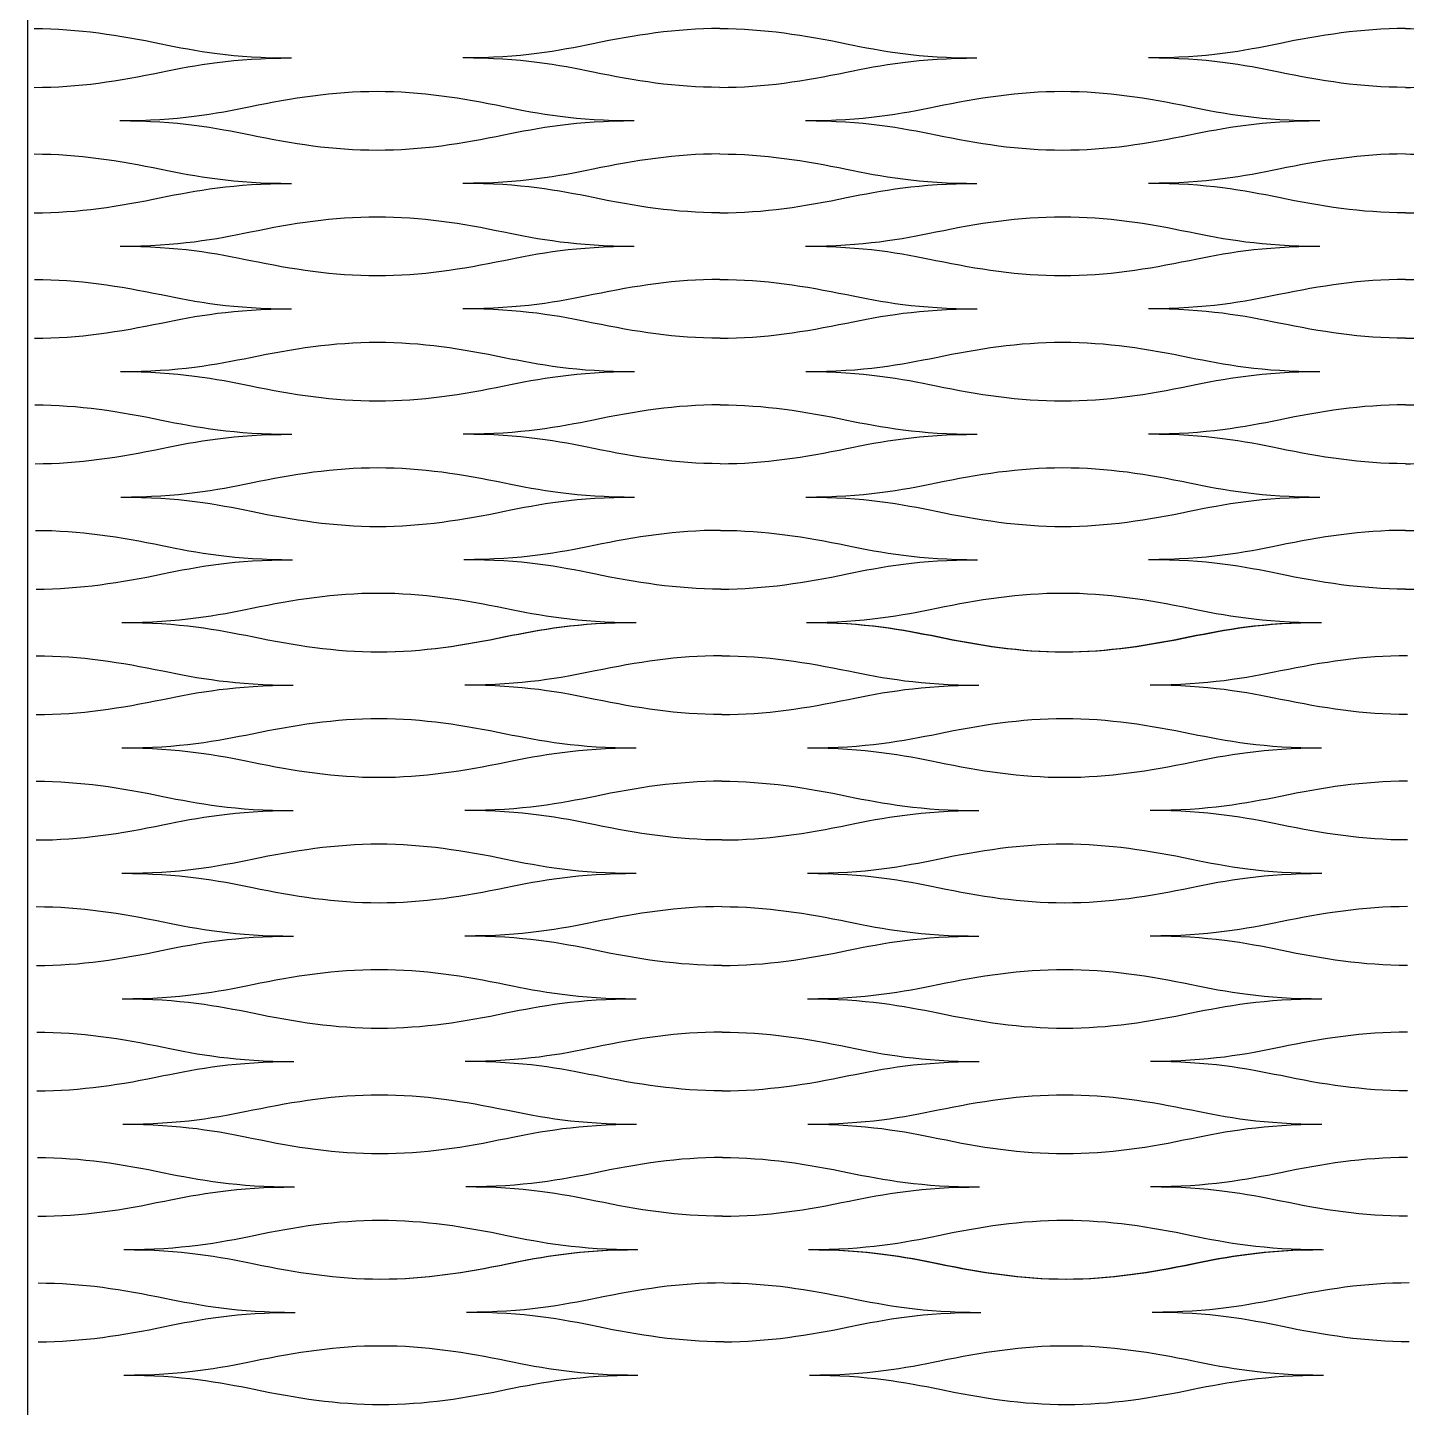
# Model space of a CAD drawing. Header units: millimetres. Extents: x 1 to 583, y -486 to -2.
# Drawn here: x 319.84 to 340.61, y -69.07 to -48.29 of the extents above; entities that cross this region are included whole.
import ezdxf

# ---------------------------------------------------------------- set-up
doc = ezdxf.new("R2010")
doc.units = ezdxf.units.MM
doc.header["$MEASUREMENT"] = 0
doc.layers.add('DEFAULT', color=7, linetype='Continuous')
doc.layers.add('dibujo', color=10, linetype='Continuous')

msp = doc.modelspace()

# ---------------------------------------------------------------- linework, layer by layer
at = {"layer": 'DEFAULT'}
for points, knots in [([(319.937, -48.303), (320.603, -48.303), (321.217, -48.402), (321.847, -48.532), (322.362, -48.638), (322.939, -48.746), (323.811, -48.746)], [0, 0, 0, 0, 1, 1, 1, 2, 2, 2, 2]), ([(330.267, -48.303), (329.601, -48.303), (328.986, -48.402), (328.357, -48.532), (327.842, -48.638), (327.265, -48.746), (326.393, -48.746)], [0, 0, 0, 0, 1, 1, 1, 2, 2, 2, 2]), ([(330.267, -48.303), (330.932, -48.303), (331.547, -48.402), (332.176, -48.532), (332.691, -48.638), (333.269, -48.746), (334.14, -48.746)], [0, 0, 0, 0, 1, 1, 1, 2, 2, 2, 2]), ([(340.596, -48.303), (339.93, -48.303), (339.316, -48.402), (338.686, -48.532), (338.172, -48.638), (337.594, -48.746), (336.723, -48.746)], [0, 0, 0, 0, 1, 1, 1, 2, 2, 2, 2]), ([(340.596, -48.303), (341, -48.303), (341.403, -48.332), (341.78, -48.392), (342.533, -48.51), (343.178, -48.746), (344.47, -48.746)], [0, 0, 0, 0, 1, 1, 1, 2, 2, 2, 2]), ([(319.937, -49.189), (320.603, -49.189), (321.218, -49.09), (321.847, -48.96), (322.362, -48.853), (322.939, -48.746), (323.811, -48.746)], [0, 0, 0, 0, 1, 1, 1, 2, 2, 2, 2]), ([(330.267, -49.189), (329.601, -49.189), (328.986, -49.09), (328.357, -48.96), (327.842, -48.853), (327.265, -48.746), (326.393, -48.746)], [0, 0, 0, 0, 1, 1, 1, 2, 2, 2, 2]), ([(330.267, -49.189), (330.932, -49.189), (331.547, -49.09), (332.176, -48.96), (332.691, -48.853), (333.269, -48.746), (334.14, -48.746)], [0, 0, 0, 0, 1, 1, 1, 2, 2, 2, 2]), ([(340.596, -49.189), (339.93, -49.189), (339.316, -49.09), (338.686, -48.96), (338.172, -48.853), (337.594, -48.746), (336.723, -48.746)], [0, 0, 0, 0, 1, 1, 1, 2, 2, 2, 2]), ([(340.596, -49.189), (341, -49.189), (341.403, -49.159), (341.78, -49.1), (342.533, -48.982), (343.178, -48.746), (344.47, -48.746)], [0, 0, 0, 0, 1, 1, 1, 2, 2, 2, 2]), ([(321.228, -49.69), (322.1, -49.69), (322.678, -49.583), (323.193, -49.477), (323.822, -49.347), (324.436, -49.248), (325.102, -49.248), (325.768, -49.248), (326.382, -49.347), (327.012, -49.477), (327.526, -49.583), (328.104, -49.69), (328.976, -49.69)], [0, 0, 0, 0, 1, 1, 1, 2, 2, 2, 3, 3, 3, 4, 4, 4, 4]), ([(331.558, -49.69), (332.43, -49.69), (333.007, -49.583), (333.522, -49.477), (334.151, -49.347), (334.766, -49.248), (335.431, -49.248), (336.097, -49.248), (336.712, -49.347), (337.341, -49.477), (337.856, -49.583), (338.433, -49.69), (339.305, -49.69)], [0, 0, 0, 0, 1, 1, 1, 2, 2, 2, 3, 3, 3, 4, 4, 4, 4]), ([(321.228, -49.69), (322.1, -49.69), (322.678, -49.798), (323.193, -49.904), (323.822, -50.034), (324.436, -50.133), (325.102, -50.133), (325.768, -50.133), (326.382, -50.034), (327.012, -49.904), (327.527, -49.798), (328.104, -49.69), (328.976, -49.69)], [0, 0, 0, 0, 1, 1, 1, 2, 2, 2, 3, 3, 3, 4, 4, 4, 4]), ([(331.558, -49.69), (332.43, -49.69), (333.007, -49.798), (333.522, -49.904), (334.151, -50.034), (334.766, -50.133), (335.431, -50.133), (336.097, -50.133), (336.712, -50.034), (337.341, -49.904), (337.856, -49.798), (338.433, -49.69), (339.305, -49.69)], [0, 0, 0, 0, 1, 1, 1, 2, 2, 2, 3, 3, 3, 4, 4, 4, 4]), ([(319.938, -50.192), (320.603, -50.192), (321.218, -50.291), (321.847, -50.421), (322.362, -50.528), (322.94, -50.635), (323.811, -50.635)], [0, 0, 0, 0, 1, 1, 1, 2, 2, 2, 2]), ([(330.267, -50.192), (329.601, -50.192), (328.987, -50.291), (328.358, -50.421), (327.843, -50.528), (327.265, -50.635), (326.394, -50.635)], [0, 0, 0, 0, 1, 1, 1, 2, 2, 2, 2]), ([(330.267, -50.192), (330.933, -50.192), (331.547, -50.291), (332.176, -50.421), (332.691, -50.528), (333.269, -50.635), (334.14, -50.635)], [0, 0, 0, 0, 1, 1, 1, 2, 2, 2, 2]), ([(340.596, -50.192), (339.93, -50.192), (339.316, -50.291), (338.687, -50.421), (338.172, -50.528), (337.594, -50.635), (336.723, -50.635)], [0, 0, 0, 0, 1, 1, 1, 2, 2, 2, 2]), ([(340.596, -50.192), (341, -50.192), (341.403, -50.222), (341.78, -50.281), (342.533, -50.399), (343.178, -50.635), (344.47, -50.635)], [0, 0, 0, 0, 1, 1, 1, 2, 2, 2, 2]), ([(319.938, -51.078), (320.604, -51.078), (321.219, -50.979), (321.848, -50.849), (322.363, -50.743), (322.94, -50.635), (323.811, -50.635)], [0, 0, 0, 0, 1, 1, 1, 2, 2, 2, 2]), ([(330.267, -51.078), (329.602, -51.078), (328.987, -50.979), (328.358, -50.849), (327.843, -50.743), (327.265, -50.635), (326.394, -50.635)], [0, 0, 0, 0, 1, 1, 1, 2, 2, 2, 2]), ([(330.267, -51.078), (330.933, -51.078), (331.547, -50.979), (332.177, -50.849), (332.691, -50.743), (333.269, -50.635), (334.14, -50.635)], [0, 0, 0, 0, 1, 1, 1, 2, 2, 2, 2]), ([(340.596, -51.078), (339.93, -51.078), (339.316, -50.979), (338.687, -50.849), (338.172, -50.743), (337.594, -50.635), (336.723, -50.635)], [0, 0, 0, 0, 1, 1, 1, 2, 2, 2, 2]), ([(340.596, -51.078), (341, -51.078), (341.403, -51.048), (341.78, -50.989), (342.533, -50.871), (343.178, -50.635), (344.47, -50.635)], [0, 0, 0, 0, 1, 1, 1, 2, 2, 2, 2]), ([(321.23, -51.58), (322.101, -51.58), (322.679, -51.472), (323.194, -51.366), (323.823, -51.236), (324.437, -51.137), (325.103, -51.137), (325.768, -51.137), (326.383, -51.236), (327.012, -51.366), (327.527, -51.472), (328.105, -51.58), (328.976, -51.58)], [0, 0, 0, 0, 1, 1, 1, 2, 2, 2, 3, 3, 3, 4, 4, 4, 4]), ([(331.558, -51.58), (332.43, -51.58), (333.007, -51.472), (333.522, -51.366), (334.151, -51.236), (334.766, -51.137), (335.432, -51.137), (336.097, -51.137), (336.712, -51.236), (337.341, -51.366), (337.856, -51.472), (338.433, -51.58), (339.305, -51.58)], [0, 0, 0, 0, 1, 1, 1, 2, 2, 2, 3, 3, 3, 4, 4, 4, 4]), ([(321.23, -51.58), (322.101, -51.58), (322.679, -51.688), (323.194, -51.794), (323.823, -51.924), (324.438, -52.023), (325.104, -52.023), (325.769, -52.023), (326.384, -51.924), (327.013, -51.794), (327.527, -51.688), (328.105, -51.58), (328.976, -51.58)], [0, 0, 0, 0, 1, 1, 1, 2, 2, 2, 3, 3, 3, 4, 4, 4, 4]), ([(331.558, -51.58), (332.43, -51.58), (333.007, -51.688), (333.522, -51.794), (334.152, -51.924), (334.766, -52.023), (335.432, -52.023), (336.097, -52.023), (336.712, -51.924), (337.341, -51.794), (337.856, -51.688), (338.433, -51.58), (339.305, -51.58)], [0, 0, 0, 0, 1, 1, 1, 2, 2, 2, 3, 3, 3, 4, 4, 4, 4]), ([(319.94, -52.082), (320.605, -52.082), (321.22, -52.181), (321.85, -52.311), (322.365, -52.417), (322.942, -52.525), (323.814, -52.525)], [0, 0, 0, 0, 1, 1, 1, 2, 2, 2, 2]), ([(330.268, -52.082), (329.602, -52.082), (328.988, -52.181), (328.359, -52.311), (327.844, -52.417), (327.267, -52.525), (326.395, -52.525)], [0, 0, 0, 0, 1, 1, 1, 2, 2, 2, 2]), ([(330.268, -52.082), (330.933, -52.082), (331.548, -52.181), (332.178, -52.311), (332.692, -52.417), (333.27, -52.525), (334.141, -52.525)], [0, 0, 0, 0, 1, 1, 1, 2, 2, 2, 2]), ([(340.596, -52.082), (339.93, -52.082), (339.316, -52.181), (338.687, -52.311), (338.172, -52.417), (337.595, -52.525), (336.723, -52.525)], [0, 0, 0, 0, 1, 1, 1, 2, 2, 2, 2]), ([(340.596, -52.082), (340.999, -52.082), (341.403, -52.111), (341.78, -52.17), (342.533, -52.288), (343.178, -52.525), (344.469, -52.525)], [0, 0, 0, 0, 1, 1, 1, 2, 2, 2, 2]), ([(319.942, -52.967), (320.607, -52.967), (321.221, -52.868), (321.85, -52.738), (322.365, -52.632), (322.942, -52.525), (323.814, -52.525)], [0, 0, 0, 0, 1, 1, 1, 2, 2, 2, 2]), ([(330.269, -52.967), (329.603, -52.967), (328.989, -52.868), (328.359, -52.738), (327.844, -52.632), (327.267, -52.525), (326.395, -52.525)], [0, 0, 0, 0, 1, 1, 1, 2, 2, 2, 2]), ([(330.269, -52.967), (330.934, -52.967), (331.549, -52.868), (332.178, -52.738), (332.693, -52.632), (333.27, -52.525), (334.141, -52.525)], [0, 0, 0, 0, 1, 1, 1, 2, 2, 2, 2]), ([(340.596, -52.967), (339.93, -52.967), (339.316, -52.868), (338.687, -52.738), (338.172, -52.632), (337.595, -52.525), (336.723, -52.525)], [0, 0, 0, 0, 1, 1, 1, 2, 2, 2, 2]), ([(340.596, -52.967), (340.999, -52.967), (341.403, -52.938), (341.78, -52.879), (342.533, -52.761), (343.178, -52.525), (344.469, -52.525)], [0, 0, 0, 0, 1, 1, 1, 2, 2, 2, 2]), ([(321.234, -53.469), (322.105, -53.469), (322.682, -53.362), (323.197, -53.255), (323.825, -53.126), (324.44, -53.027), (325.105, -53.027), (325.771, -53.027), (326.385, -53.126), (327.015, -53.255), (327.53, -53.362), (328.107, -53.469), (328.979, -53.469)], [0, 0, 0, 0, 1, 1, 1, 2, 2, 2, 3, 3, 3, 4, 4, 4, 4]), ([(331.56, -53.469), (332.432, -53.469), (333.009, -53.362), (333.524, -53.255), (334.152, -53.126), (334.767, -53.027), (335.432, -53.027), (336.098, -53.027), (336.712, -53.126), (337.342, -53.255), (337.857, -53.362), (338.434, -53.469), (339.305, -53.469)], [0, 0, 0, 0, 1, 1, 1, 2, 2, 2, 3, 3, 3, 4, 4, 4, 4]), ([(321.234, -53.469), (322.105, -53.469), (322.683, -53.577), (323.198, -53.683), (323.827, -53.813), (324.442, -53.912), (325.107, -53.912), (325.773, -53.912), (326.387, -53.813), (327.016, -53.683), (327.53, -53.577), (328.107, -53.469), (328.979, -53.469)], [0, 0, 0, 0, 1, 1, 1, 2, 2, 2, 3, 3, 3, 4, 4, 4, 4]), ([(331.56, -53.469), (332.432, -53.469), (333.009, -53.577), (333.524, -53.683), (334.153, -53.813), (334.768, -53.912), (335.433, -53.912), (336.099, -53.912), (336.713, -53.813), (337.342, -53.683), (337.857, -53.577), (338.434, -53.469), (339.305, -53.469)], [0, 0, 0, 0, 1, 1, 1, 2, 2, 2, 3, 3, 3, 4, 4, 4, 4]), ([(319.945, -53.971), (320.61, -53.971), (321.225, -54.07), (321.855, -54.2), (322.37, -54.306), (322.948, -54.414), (323.819, -54.414)], [0, 0, 0, 0, 1, 1, 1, 2, 2, 2, 2]), ([(330.271, -53.971), (329.605, -53.971), (328.991, -54.07), (328.362, -54.2), (327.848, -54.306), (327.271, -54.414), (326.4, -54.414)], [0, 0, 0, 0, 1, 1, 1, 2, 2, 2, 2]), ([(330.271, -53.971), (330.936, -53.971), (331.551, -54.07), (332.18, -54.2), (332.695, -54.306), (333.272, -54.414), (334.143, -54.414)], [0, 0, 0, 0, 1, 1, 1, 2, 2, 2, 2]), ([(340.596, -53.971), (339.931, -53.971), (339.316, -54.07), (338.687, -54.2), (338.173, -54.306), (337.596, -54.414), (336.724, -54.414)], [0, 0, 0, 0, 1, 1, 1, 2, 2, 2, 2]), ([(340.596, -53.971), (340.999, -53.971), (341.403, -54.001), (341.779, -54.06), (342.532, -54.178), (343.178, -54.414), (344.469, -54.414)], [0, 0, 0, 0, 1, 1, 1, 2, 2, 2, 2]), ([(319.949, -54.857), (320.614, -54.857), (321.228, -54.758), (321.857, -54.628), (322.371, -54.522), (322.948, -54.414), (323.819, -54.414)], [0, 0, 0, 0, 1, 1, 1, 2, 2, 2, 2]), ([(330.273, -54.857), (329.607, -54.857), (328.993, -54.758), (328.363, -54.628), (327.849, -54.522), (327.271, -54.414), (326.4, -54.414)], [0, 0, 0, 0, 1, 1, 1, 2, 2, 2, 2]), ([(330.273, -54.857), (330.938, -54.857), (331.552, -54.758), (332.181, -54.628), (332.695, -54.522), (333.272, -54.414), (334.143, -54.414)], [0, 0, 0, 0, 1, 1, 1, 2, 2, 2, 2]), ([(340.596, -54.857), (339.931, -54.857), (339.316, -54.758), (338.688, -54.628), (338.173, -54.522), (337.596, -54.414), (336.724, -54.414)], [0, 0, 0, 0, 1, 1, 1, 2, 2, 2, 2]), ([(340.596, -54.857), (340.999, -54.857), (341.403, -54.827), (341.779, -54.768), (342.532, -54.65), (343.178, -54.414), (344.469, -54.414)], [0, 0, 0, 0, 1, 1, 1, 2, 2, 2, 2]), ([(321.242, -55.359), (322.113, -55.359), (322.689, -55.251), (323.203, -55.145), (323.832, -55.015), (324.446, -54.916), (325.111, -54.916), (325.776, -54.916), (326.391, -55.015), (327.02, -55.145), (327.535, -55.251), (328.112, -55.359), (328.983, -55.359)], [0, 0, 0, 0, 1, 1, 1, 2, 2, 2, 3, 3, 3, 4, 4, 4, 4]), ([(331.564, -55.359), (332.435, -55.359), (333.012, -55.251), (333.526, -55.145), (334.155, -55.015), (334.769, -54.916), (335.434, -54.916), (336.1, -54.916), (336.714, -55.015), (337.343, -55.145), (337.858, -55.251), (338.435, -55.359), (339.306, -55.359)], [0, 0, 0, 0, 1, 1, 1, 2, 2, 2, 3, 3, 3, 4, 4, 4, 4]), ([(321.242, -55.359), (322.113, -55.359), (322.691, -55.466), (323.206, -55.573), (323.836, -55.702), (324.45, -55.802), (325.115, -55.802), (325.78, -55.802), (326.394, -55.702), (327.022, -55.573), (327.536, -55.466), (328.112, -55.359), (328.983, -55.359)], [0, 0, 0, 0, 1, 1, 1, 2, 2, 2, 3, 3, 3, 4, 4, 4, 4]), ([(331.564, -55.359), (332.435, -55.359), (333.012, -55.466), (333.527, -55.573), (334.156, -55.702), (334.771, -55.802), (335.436, -55.802), (336.101, -55.802), (336.715, -55.702), (337.344, -55.573), (337.858, -55.466), (338.435, -55.359), (339.306, -55.359)], [0, 0, 0, 0, 1, 1, 1, 2, 2, 2, 3, 3, 3, 4, 4, 4, 4]), ([(319.956, -55.861), (320.621, -55.861), (321.236, -55.96), (321.865, -56.09), (322.381, -56.196), (322.958, -56.303), (323.829, -56.303)], [0, 0, 0, 0, 1, 1, 1, 2, 2, 2, 2]), ([(330.276, -55.861), (329.611, -55.861), (328.997, -55.96), (328.369, -56.09), (327.855, -56.196), (327.279, -56.303), (326.408, -56.303)], [0, 0, 0, 0, 1, 1, 1, 2, 2, 2, 2]), ([(330.276, -55.861), (330.941, -55.861), (331.555, -55.96), (332.185, -56.09), (332.699, -56.196), (333.277, -56.303), (334.147, -56.303)], [0, 0, 0, 0, 1, 1, 1, 2, 2, 2, 2]), ([(340.596, -55.861), (339.931, -55.861), (339.317, -55.96), (338.688, -56.09), (338.174, -56.196), (337.597, -56.303), (336.727, -56.303)], [0, 0, 0, 0, 1, 1, 1, 2, 2, 2, 2]), ([(340.596, -55.861), (340.999, -55.861), (341.403, -55.89), (341.779, -55.949), (342.531, -56.067), (343.177, -56.303), (344.467, -56.303)], [0, 0, 0, 0, 1, 1, 1, 2, 2, 2, 2]), ([(319.964, -56.746), (320.628, -56.746), (321.241, -56.647), (321.869, -56.517), (322.382, -56.411), (322.958, -56.303), (323.829, -56.303)], [0, 0, 0, 0, 1, 1, 1, 2, 2, 2, 2]), ([(330.28, -56.746), (329.615, -56.746), (329.001, -56.647), (328.371, -56.517), (327.857, -56.411), (327.279, -56.303), (326.408, -56.303)], [0, 0, 0, 0, 1, 1, 1, 2, 2, 2, 2]), ([(330.28, -56.746), (330.945, -56.746), (331.558, -56.647), (332.186, -56.517), (332.7, -56.411), (333.277, -56.303), (334.147, -56.303)], [0, 0, 0, 0, 1, 1, 1, 2, 2, 2, 2]), ([(340.596, -56.746), (339.931, -56.746), (339.317, -56.647), (338.689, -56.517), (338.174, -56.411), (337.597, -56.303), (336.727, -56.303)], [0, 0, 0, 0, 1, 1, 1, 2, 2, 2, 2]), ([(340.596, -56.746), (340.999, -56.746), (341.403, -56.717), (341.779, -56.658), (342.531, -56.54), (343.177, -56.303), (344.467, -56.303)], [0, 0, 0, 0, 1, 1, 1, 2, 2, 2, 2]), ([(321.257, -57.248), (322.127, -57.248), (322.703, -57.14), (323.217, -57.034), (323.844, -56.904), (324.457, -56.805), (325.122, -56.805), (325.787, -56.805), (326.401, -56.904), (327.03, -57.034), (327.545, -57.14), (328.122, -57.248), (328.993, -57.248)], [0, 0, 0, 0, 1, 1, 1, 2, 2, 2, 3, 3, 3, 4, 4, 4, 4]), ([(331.571, -57.248), (332.442, -57.248), (333.018, -57.14), (333.532, -57.034), (334.16, -56.904), (334.773, -56.805), (335.438, -56.805), (336.103, -56.805), (336.717, -56.904), (337.345, -57.034), (337.86, -57.14), (338.436, -57.248), (339.307, -57.248)], [0, 0, 0, 0, 1, 1, 1, 2, 2, 2, 3, 3, 3, 4, 4, 4, 4]), ([(321.257, -57.248), (322.127, -57.248), (322.706, -57.356), (323.221, -57.462), (323.851, -57.592), (324.465, -57.691), (325.13, -57.691), (325.794, -57.691), (326.407, -57.592), (327.034, -57.462), (327.547, -57.356), (328.122, -57.248), (328.993, -57.248)], [0, 0, 0, 0, 1, 1, 1, 2, 2, 2, 3, 3, 3, 4, 4, 4, 4]), ([(321.257, -57.248), (322.129, -57.248), (322.706, -57.356), (323.221, -57.462), (323.85, -57.592), (324.465, -57.691), (325.13, -57.691), (325.796, -57.691), (326.411, -57.592), (327.04, -57.462), (327.555, -57.356), (328.133, -57.248), (329.004, -57.248)], [0, 0, 0, 0, 1, 1, 1, 2, 2, 2, 3, 3, 3, 4, 4, 4, 4]), ([(331.571, -57.248), (332.442, -57.248), (333.019, -57.356), (333.533, -57.462), (334.162, -57.592), (334.776, -57.691), (335.44, -57.691), (336.105, -57.691), (336.718, -57.592), (337.346, -57.462), (337.86, -57.356), (338.436, -57.248), (339.307, -57.248)], [0, 0, 0, 0, 1, 1, 1, 2, 2, 2, 3, 3, 3, 4, 4, 4, 4]), ([(331.586, -57.248), (332.458, -57.248), (333.036, -57.356), (333.55, -57.462), (334.18, -57.592), (334.794, -57.691), (335.46, -57.691), (336.126, -57.691), (336.74, -57.592), (337.37, -57.462), (337.884, -57.356), (338.462, -57.248), (339.333, -57.248)], [0, 0, 0, 0, 1, 1, 1, 2, 2, 2, 3, 3, 3, 4, 4, 4, 4]), ([(319.966, -57.75), (320.632, -57.75), (321.246, -57.849), (321.875, -57.979), (322.39, -58.085), (322.968, -58.193), (323.839, -58.193)], [0, 0, 0, 0, 1, 1, 1, 2, 2, 2, 2]), ([(330.295, -57.75), (329.629, -57.75), (329.015, -57.849), (328.386, -57.979), (327.871, -58.085), (327.293, -58.193), (326.422, -58.193)], [0, 0, 0, 0, 1, 1, 1, 2, 2, 2, 2]), ([(330.295, -57.75), (330.961, -57.75), (331.576, -57.849), (332.205, -57.979), (332.72, -58.085), (333.297, -58.193), (334.169, -58.193)], [0, 0, 0, 0, 1, 1, 1, 2, 2, 2, 2]), ([(340.625, -57.75), (339.959, -57.75), (339.344, -57.849), (338.715, -57.979), (338.2, -58.085), (337.623, -58.193), (336.751, -58.193)], [0, 0, 0, 0, 1, 1, 1, 2, 2, 2, 2]), ([(319.966, -58.636), (320.632, -58.636), (321.246, -58.537), (321.875, -58.407), (322.39, -58.301), (322.968, -58.193), (323.839, -58.193)], [0, 0, 0, 0, 1, 1, 1, 2, 2, 2, 2]), ([(330.295, -58.636), (329.629, -58.636), (329.015, -58.537), (328.386, -58.407), (327.871, -58.301), (327.293, -58.193), (326.422, -58.193)], [0, 0, 0, 0, 1, 1, 1, 2, 2, 2, 2]), ([(330.295, -58.636), (330.961, -58.636), (331.576, -58.537), (332.205, -58.407), (332.72, -58.301), (333.297, -58.193), (334.169, -58.193)], [0, 0, 0, 0, 1, 1, 1, 2, 2, 2, 2]), ([(340.625, -58.636), (339.959, -58.636), (339.344, -58.537), (338.715, -58.407), (338.2, -58.301), (337.623, -58.193), (336.751, -58.193)], [0, 0, 0, 0, 1, 1, 1, 2, 2, 2, 2]), ([(321.257, -59.138), (322.129, -59.138), (322.706, -59.03), (323.221, -58.924), (323.85, -58.794), (324.465, -58.695), (325.131, -58.695), (325.796, -58.695), (326.411, -58.794), (327.04, -58.924), (327.555, -59.03), (328.133, -59.138), (329.004, -59.138)], [0, 0, 0, 0, 1, 1, 1, 2, 2, 2, 3, 3, 3, 4, 4, 4, 4]), ([(331.587, -59.138), (332.458, -59.138), (333.036, -59.03), (333.55, -58.924), (334.18, -58.794), (334.794, -58.695), (335.46, -58.695), (336.126, -58.695), (336.74, -58.794), (337.37, -58.924), (337.885, -59.03), (338.462, -59.138), (339.333, -59.138)], [0, 0, 0, 0, 1, 1, 1, 2, 2, 2, 3, 3, 3, 4, 4, 4, 4]), ([(321.257, -59.138), (322.129, -59.138), (322.706, -59.245), (323.221, -59.352), (323.85, -59.481), (324.465, -59.581), (325.131, -59.581), (325.796, -59.581), (326.411, -59.481), (327.04, -59.352), (327.555, -59.245), (328.133, -59.138), (329.004, -59.138)], [0, 0, 0, 0, 1, 1, 1, 2, 2, 2, 3, 3, 3, 4, 4, 4, 4]), ([(331.587, -59.138), (332.458, -59.138), (333.036, -59.245), (333.551, -59.352), (334.18, -59.481), (334.794, -59.581), (335.46, -59.581), (336.126, -59.581), (336.74, -59.481), (337.37, -59.352), (337.885, -59.245), (338.462, -59.138), (339.333, -59.138)], [0, 0, 0, 0, 1, 1, 1, 2, 2, 2, 3, 3, 3, 4, 4, 4, 4]), ([(319.966, -59.64), (320.632, -59.64), (321.247, -59.739), (321.876, -59.868), (322.391, -59.975), (322.968, -60.082), (323.84, -60.082)], [0, 0, 0, 0, 1, 1, 1, 2, 2, 2, 2]), ([(330.295, -59.64), (329.63, -59.64), (329.015, -59.739), (328.386, -59.868), (327.871, -59.975), (327.294, -60.082), (326.422, -60.082)], [0, 0, 0, 0, 1, 1, 1, 2, 2, 2, 2]), ([(330.295, -59.64), (330.961, -59.64), (331.576, -59.739), (332.205, -59.868), (332.72, -59.975), (333.297, -60.082), (334.169, -60.082)], [0, 0, 0, 0, 1, 1, 1, 2, 2, 2, 2]), ([(340.625, -59.64), (339.959, -59.64), (339.344, -59.739), (338.715, -59.868), (338.2, -59.975), (337.623, -60.082), (336.751, -60.082)], [0, 0, 0, 0, 1, 1, 1, 2, 2, 2, 2]), ([(319.967, -60.525), (320.633, -60.525), (321.247, -60.426), (321.876, -60.296), (322.391, -60.19), (322.968, -60.082), (323.84, -60.082)], [0, 0, 0, 0, 1, 1, 1, 2, 2, 2, 2]), ([(330.296, -60.525), (329.63, -60.525), (329.015, -60.426), (328.386, -60.296), (327.871, -60.19), (327.294, -60.082), (326.422, -60.082)], [0, 0, 0, 0, 1, 1, 1, 2, 2, 2, 2]), ([(330.296, -60.525), (330.962, -60.525), (331.576, -60.426), (332.205, -60.296), (332.72, -60.19), (333.297, -60.082), (334.169, -60.082)], [0, 0, 0, 0, 1, 1, 1, 2, 2, 2, 2]), ([(340.625, -60.525), (339.959, -60.525), (339.344, -60.426), (338.715, -60.296), (338.2, -60.19), (337.623, -60.082), (336.751, -60.082)], [0, 0, 0, 0, 1, 1, 1, 2, 2, 2, 2]), ([(321.258, -61.027), (322.13, -61.027), (322.707, -60.919), (323.222, -60.813), (323.851, -60.683), (324.466, -60.584), (325.131, -60.584), (325.797, -60.584), (326.412, -60.683), (327.041, -60.813), (327.556, -60.919), (328.133, -61.027), (329.005, -61.027)], [0, 0, 0, 0, 1, 1, 1, 2, 2, 2, 3, 3, 3, 4, 4, 4, 4]), ([(331.587, -61.027), (332.459, -61.027), (333.036, -60.919), (333.551, -60.813), (334.18, -60.683), (334.794, -60.584), (335.46, -60.584), (336.126, -60.584), (336.74, -60.683), (337.37, -60.813), (337.885, -60.919), (338.462, -61.027), (339.334, -61.027)], [0, 0, 0, 0, 1, 1, 1, 2, 2, 2, 3, 3, 3, 4, 4, 4, 4]), ([(321.258, -61.027), (322.13, -61.027), (322.708, -61.135), (323.223, -61.241), (323.852, -61.371), (324.467, -61.47), (325.132, -61.47), (325.798, -61.47), (326.412, -61.371), (327.041, -61.241), (327.556, -61.135), (328.133, -61.027), (329.005, -61.027)], [0, 0, 0, 0, 1, 1, 1, 2, 2, 2, 3, 3, 3, 4, 4, 4, 4]), ([(331.587, -61.027), (332.459, -61.027), (333.036, -61.135), (333.551, -61.241), (334.18, -61.371), (334.795, -61.47), (335.46, -61.47), (336.126, -61.47), (336.741, -61.371), (337.37, -61.241), (337.885, -61.135), (338.462, -61.027), (339.334, -61.027)], [0, 0, 0, 0, 1, 1, 1, 2, 2, 2, 3, 3, 3, 4, 4, 4, 4]), ([(319.968, -61.529), (320.634, -61.529), (321.249, -61.628), (321.878, -61.758), (322.393, -61.864), (322.971, -61.972), (323.842, -61.972)], [0, 0, 0, 0, 1, 1, 1, 2, 2, 2, 2]), ([(330.297, -61.529), (329.631, -61.529), (329.017, -61.628), (328.388, -61.758), (327.873, -61.864), (327.296, -61.972), (326.424, -61.972)], [0, 0, 0, 0, 1, 1, 1, 2, 2, 2, 2]), ([(330.297, -61.529), (330.962, -61.529), (331.577, -61.628), (332.206, -61.758), (332.721, -61.864), (333.298, -61.972), (334.17, -61.972)], [0, 0, 0, 0, 1, 1, 1, 2, 2, 2, 2]), ([(340.625, -61.529), (339.959, -61.529), (339.345, -61.628), (338.715, -61.758), (338.2, -61.864), (337.623, -61.972), (336.752, -61.972)], [0, 0, 0, 0, 1, 1, 1, 2, 2, 2, 2]), ([(319.97, -62.415), (320.636, -62.415), (321.25, -62.316), (321.879, -62.186), (322.394, -62.079), (322.971, -61.972), (323.842, -61.972)], [0, 0, 0, 0, 1, 1, 1, 2, 2, 2, 2]), ([(330.297, -62.415), (329.632, -62.415), (329.017, -62.316), (328.388, -62.186), (327.873, -62.079), (327.296, -61.972), (326.424, -61.972)], [0, 0, 0, 0, 1, 1, 1, 2, 2, 2, 2]), ([(330.297, -62.415), (330.963, -62.415), (331.577, -62.316), (332.206, -62.186), (332.721, -62.079), (333.298, -61.972), (334.17, -61.972)], [0, 0, 0, 0, 1, 1, 1, 2, 2, 2, 2]), ([(340.625, -62.415), (339.959, -62.415), (339.345, -62.316), (338.715, -62.186), (338.201, -62.079), (337.623, -61.972), (336.752, -61.972)], [0, 0, 0, 0, 1, 1, 1, 2, 2, 2, 2]), ([(321.262, -62.916), (322.133, -62.916), (322.711, -62.809), (323.225, -62.703), (323.854, -62.573), (324.468, -62.474), (325.134, -62.474), (325.799, -62.474), (326.414, -62.573), (327.043, -62.703), (327.558, -62.809), (328.136, -62.916), (329.007, -62.916)], [0, 0, 0, 0, 1, 1, 1, 2, 2, 2, 3, 3, 3, 4, 4, 4, 4]), ([(331.589, -62.916), (332.46, -62.916), (333.037, -62.809), (333.552, -62.703), (334.181, -62.573), (334.795, -62.474), (335.461, -62.474), (336.127, -62.474), (336.741, -62.573), (337.37, -62.703), (337.885, -62.809), (338.463, -62.916), (339.334, -62.916)], [0, 0, 0, 0, 1, 1, 1, 2, 2, 2, 3, 3, 3, 4, 4, 4, 4]), ([(321.262, -62.916), (322.133, -62.916), (322.711, -63.024), (323.227, -63.13), (323.856, -63.26), (324.471, -63.359), (325.136, -63.359), (325.802, -63.359), (326.416, -63.26), (327.044, -63.13), (327.559, -63.024), (328.136, -62.916), (329.007, -62.916)], [0, 0, 0, 0, 1, 1, 1, 2, 2, 2, 3, 3, 3, 4, 4, 4, 4]), ([(331.589, -62.916), (332.46, -62.916), (333.038, -63.024), (333.553, -63.13), (334.182, -63.26), (334.796, -63.359), (335.462, -63.359), (336.127, -63.359), (336.741, -63.26), (337.371, -63.13), (337.885, -63.024), (338.463, -62.916), (339.334, -62.916)], [0, 0, 0, 0, 1, 1, 1, 2, 2, 2, 3, 3, 3, 4, 4, 4, 4]), ([(319.974, -63.418), (320.639, -63.418), (321.254, -63.517), (321.883, -63.647), (322.399, -63.754), (322.976, -63.861), (323.847, -63.861)], [0, 0, 0, 0, 1, 1, 1, 2, 2, 2, 2]), ([(330.299, -63.418), (329.634, -63.418), (329.02, -63.517), (328.391, -63.647), (327.877, -63.754), (327.3, -63.861), (326.429, -63.861)], [0, 0, 0, 0, 1, 1, 1, 2, 2, 2, 2]), ([(330.299, -63.418), (330.965, -63.418), (331.579, -63.517), (332.208, -63.647), (332.723, -63.754), (333.301, -63.861), (334.172, -63.861)], [0, 0, 0, 0, 1, 1, 1, 2, 2, 2, 2]), ([(340.625, -63.418), (339.959, -63.418), (339.345, -63.517), (338.716, -63.647), (338.201, -63.754), (337.624, -63.861), (336.753, -63.861)], [0, 0, 0, 0, 1, 1, 1, 2, 2, 2, 2]), ([(319.978, -64.304), (320.643, -64.304), (321.257, -64.205), (321.885, -64.075), (322.399, -63.969), (322.976, -63.861), (323.847, -63.861)], [0, 0, 0, 0, 1, 1, 1, 2, 2, 2, 2]), ([(330.301, -64.304), (329.636, -64.304), (329.021, -64.205), (328.392, -64.075), (327.877, -63.969), (327.3, -63.861), (326.429, -63.861)], [0, 0, 0, 0, 1, 1, 1, 2, 2, 2, 2]), ([(330.301, -64.304), (330.966, -64.304), (331.581, -64.205), (332.209, -64.075), (332.724, -63.969), (333.301, -63.861), (334.172, -63.861)], [0, 0, 0, 0, 1, 1, 1, 2, 2, 2, 2]), ([(340.625, -64.304), (339.959, -64.304), (339.345, -64.205), (338.716, -64.075), (338.201, -63.969), (337.624, -63.861), (336.753, -63.861)], [0, 0, 0, 0, 1, 1, 1, 2, 2, 2, 2]), ([(321.27, -64.806), (322.141, -64.806), (322.718, -64.698), (323.232, -64.592), (323.86, -64.462), (324.474, -64.363), (325.139, -64.363), (325.805, -64.363), (326.419, -64.462), (327.049, -64.592), (327.564, -64.698), (328.141, -64.806), (329.012, -64.806)], [0, 0, 0, 0, 1, 1, 1, 2, 2, 2, 3, 3, 3, 4, 4, 4, 4]), ([(331.593, -64.806), (332.464, -64.806), (333.04, -64.698), (333.555, -64.592), (334.184, -64.462), (334.798, -64.363), (335.463, -64.363), (336.128, -64.363), (336.743, -64.462), (337.372, -64.592), (337.886, -64.698), (338.463, -64.806), (339.334, -64.806)], [0, 0, 0, 0, 1, 1, 1, 2, 2, 2, 3, 3, 3, 4, 4, 4, 4]), ([(321.27, -64.806), (322.141, -64.806), (322.719, -64.914), (323.235, -65.02), (323.864, -65.15), (324.479, -65.249), (325.144, -65.249), (325.809, -65.249), (326.423, -65.15), (327.051, -65.02), (327.565, -64.914), (328.141, -64.806), (329.012, -64.806)], [0, 0, 0, 0, 1, 1, 1, 2, 2, 2, 3, 3, 3, 4, 4, 4, 4]), ([(331.593, -64.806), (332.464, -64.806), (333.041, -64.914), (333.556, -65.02), (334.185, -65.15), (334.799, -65.249), (335.464, -65.249), (336.129, -65.249), (336.743, -65.15), (337.372, -65.02), (337.886, -64.914), (338.463, -64.806), (339.334, -64.806)], [0, 0, 0, 0, 1, 1, 1, 2, 2, 2, 3, 3, 3, 4, 4, 4, 4]), ([(319.984, -65.308), (320.65, -65.308), (321.265, -65.407), (321.894, -65.537), (322.409, -65.643), (322.987, -65.751), (323.858, -65.751)], [0, 0, 0, 0, 1, 1, 1, 2, 2, 2, 2]), ([(330.305, -65.308), (329.639, -65.308), (329.026, -65.407), (328.398, -65.537), (327.884, -65.643), (327.308, -65.751), (326.437, -65.751)], [0, 0, 0, 0, 1, 1, 1, 2, 2, 2, 2]), ([(330.305, -65.308), (330.97, -65.308), (331.584, -65.407), (332.213, -65.537), (332.728, -65.643), (333.305, -65.751), (334.176, -65.751)], [0, 0, 0, 0, 1, 1, 1, 2, 2, 2, 2]), ([(340.625, -65.308), (339.959, -65.308), (339.345, -65.407), (338.717, -65.537), (338.203, -65.643), (337.626, -65.751), (336.755, -65.751)], [0, 0, 0, 0, 1, 1, 1, 2, 2, 2, 2]), ([(319.992, -66.193), (320.657, -66.193), (321.27, -66.094), (321.897, -65.964), (322.411, -65.858), (322.987, -65.751), (323.858, -65.751)], [0, 0, 0, 0, 1, 1, 1, 2, 2, 2, 2]), ([(330.308, -66.193), (329.644, -66.193), (329.029, -66.094), (328.4, -65.964), (327.885, -65.858), (327.308, -65.751), (326.437, -65.751)], [0, 0, 0, 0, 1, 1, 1, 2, 2, 2, 2]), ([(330.308, -66.193), (330.973, -66.193), (331.587, -66.094), (332.215, -65.964), (332.729, -65.858), (333.305, -65.751), (334.176, -65.751)], [0, 0, 0, 0, 1, 1, 1, 2, 2, 2, 2]), ([(340.625, -66.193), (339.96, -66.193), (339.346, -66.094), (338.717, -65.964), (338.203, -65.858), (337.626, -65.751), (336.755, -65.751)], [0, 0, 0, 0, 1, 1, 1, 2, 2, 2, 2]), ([(321.286, -66.695), (322.156, -66.695), (322.732, -66.588), (323.245, -66.481), (323.873, -66.352), (324.486, -66.252), (325.15, -66.252), (325.815, -66.252), (326.43, -66.352), (327.059, -66.481), (327.574, -66.588), (328.151, -66.695), (329.021, -66.695)], [0, 0, 0, 0, 1, 1, 1, 2, 2, 2, 3, 3, 3, 4, 4, 4, 4]), ([(331.6, -66.695), (332.47, -66.695), (333.046, -66.588), (333.56, -66.481), (334.188, -66.352), (334.802, -66.252), (335.466, -66.252), (336.132, -66.252), (336.746, -66.352), (337.374, -66.481), (337.888, -66.588), (338.465, -66.695), (339.335, -66.695)], [0, 0, 0, 0, 1, 1, 1, 2, 2, 2, 3, 3, 3, 4, 4, 4, 4]), ([(321.286, -66.695), (322.156, -66.695), (322.734, -66.803), (323.25, -66.909), (323.879, -67.039), (324.494, -67.138), (325.158, -67.138), (325.823, -67.138), (326.435, -67.039), (327.062, -66.909), (327.575, -66.803), (328.151, -66.695), (329.021, -66.695)], [0, 0, 0, 0, 1, 1, 1, 2, 2, 2, 3, 3, 3, 4, 4, 4, 4]), ([(321.286, -66.695), (322.157, -66.695), (322.735, -66.803), (323.25, -66.909), (323.879, -67.039), (324.493, -67.138), (325.159, -67.138), (325.825, -67.138), (326.439, -67.039), (327.069, -66.909), (327.584, -66.803), (328.161, -66.695), (329.033, -66.695)], [0, 0, 0, 0, 1, 1, 1, 2, 2, 2, 3, 3, 3, 4, 4, 4, 4]), ([(331.6, -66.695), (332.47, -66.695), (333.047, -66.803), (333.562, -66.909), (334.191, -67.039), (334.805, -67.138), (335.469, -67.138), (336.134, -67.138), (336.747, -67.039), (337.375, -66.909), (337.889, -66.803), (338.465, -66.695), (339.335, -66.695)], [0, 0, 0, 0, 1, 1, 1, 2, 2, 2, 3, 3, 3, 4, 4, 4, 4]), ([(331.615, -66.695), (332.487, -66.695), (333.064, -66.803), (333.579, -66.909), (334.208, -67.039), (334.823, -67.138), (335.488, -67.138), (336.154, -67.138), (336.769, -67.039), (337.398, -66.909), (337.913, -66.803), (338.49, -66.695), (339.362, -66.695)], [0, 0, 0, 0, 1, 1, 1, 2, 2, 2, 3, 3, 3, 4, 4, 4, 4]), ([(319.994, -67.197), (320.66, -67.197), (321.275, -67.296), (321.904, -67.426), (322.419, -67.532), (322.996, -67.64), (323.868, -67.64)], [0, 0, 0, 0, 1, 1, 1, 2, 2, 2, 2]), ([(330.324, -67.197), (329.658, -67.197), (329.044, -67.296), (328.414, -67.426), (327.899, -67.532), (327.322, -67.64), (326.45, -67.64)], [0, 0, 0, 0, 1, 1, 1, 2, 2, 2, 2]), ([(330.324, -67.197), (330.99, -67.197), (331.604, -67.296), (332.233, -67.426), (332.748, -67.532), (333.326, -67.64), (334.197, -67.64)], [0, 0, 0, 0, 1, 1, 1, 2, 2, 2, 2]), ([(340.653, -67.197), (339.988, -67.197), (339.373, -67.296), (338.744, -67.426), (338.229, -67.532), (337.651, -67.64), (336.78, -67.64)], [0, 0, 0, 0, 1, 1, 1, 2, 2, 2, 2]), ([(319.995, -68.083), (320.66, -68.083), (321.275, -67.984), (321.904, -67.854), (322.419, -67.748), (322.996, -67.64), (323.868, -67.64)], [0, 0, 0, 0, 1, 1, 1, 2, 2, 2, 2]), ([(330.324, -68.083), (329.658, -68.083), (329.044, -67.984), (328.414, -67.854), (327.899, -67.748), (327.322, -67.64), (326.45, -67.64)], [0, 0, 0, 0, 1, 1, 1, 2, 2, 2, 2]), ([(330.324, -68.083), (330.99, -68.083), (331.604, -67.984), (332.234, -67.854), (332.748, -67.748), (333.326, -67.64), (334.197, -67.64)], [0, 0, 0, 0, 1, 1, 1, 2, 2, 2, 2]), ([(340.653, -68.083), (339.988, -68.083), (339.373, -67.984), (338.744, -67.854), (338.229, -67.748), (337.651, -67.64), (336.78, -67.64)], [0, 0, 0, 0, 1, 1, 1, 2, 2, 2, 2]), ([(321.286, -68.585), (322.157, -68.585), (322.735, -68.477), (323.25, -68.371), (323.879, -68.241), (324.493, -68.142), (325.159, -68.142), (325.825, -68.142), (326.44, -68.241), (327.069, -68.371), (327.584, -68.477), (328.161, -68.585), (329.033, -68.585)], [0, 0, 0, 0, 1, 1, 1, 2, 2, 2, 3, 3, 3, 4, 4, 4, 4]), ([(331.615, -68.585), (332.487, -68.585), (333.064, -68.477), (333.579, -68.371), (334.208, -68.241), (334.823, -68.142), (335.488, -68.142), (336.154, -68.142), (336.769, -68.241), (337.398, -68.371), (337.913, -68.477), (338.49, -68.585), (339.362, -68.585)], [0, 0, 0, 0, 1, 1, 1, 2, 2, 2, 3, 3, 3, 4, 4, 4, 4]), ([(321.286, -68.585), (322.157, -68.585), (322.735, -68.692), (323.25, -68.799), (323.879, -68.929), (324.494, -69.028), (325.159, -69.028), (325.825, -69.028), (326.44, -68.929), (327.069, -68.799), (327.584, -68.692), (328.161, -68.585), (329.033, -68.585)], [0, 0, 0, 0, 1, 1, 1, 2, 2, 2, 3, 3, 3, 4, 4, 4, 4]), ([(331.615, -68.585), (332.487, -68.585), (333.064, -68.692), (333.579, -68.799), (334.208, -68.929), (334.823, -69.028), (335.488, -69.028), (336.154, -69.028), (336.769, -68.929), (337.398, -68.799), (337.913, -68.692), (338.49, -68.585), (339.362, -68.585)], [0, 0, 0, 0, 1, 1, 1, 2, 2, 2, 3, 3, 3, 4, 4, 4, 4])]:
    msp.add_open_spline(points, degree=3, knots=knots, dxfattribs=at)
at = {"layer": 'dibujo'}
msp.add_line((319.837, -9.996), (319.837, -86.996), dxfattribs=at)

doc.saveas('drawing.dxf')
